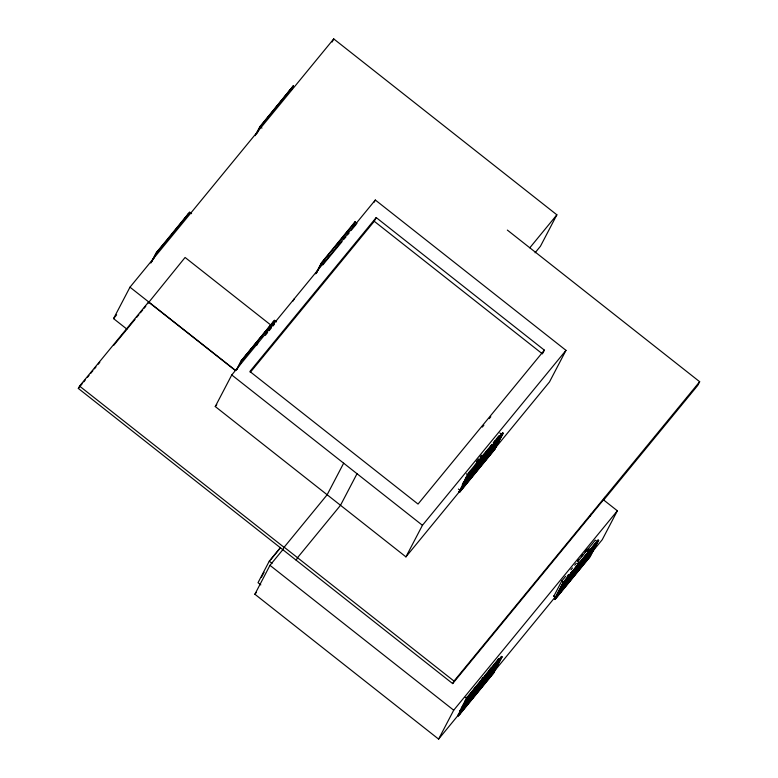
<?xml version="1.0" encoding="UTF-8"?>
<svg xmlns="http://www.w3.org/2000/svg" width="778" height="778" viewBox="0 0 778 778"><rect width="100%" height="100%" fill="white"/><g stroke="black" fill="none" stroke-linecap="round" stroke-linejoin="round"><path stroke-width="1.17" d="M462.502 484.227L462.346 484.782L463.931 481.485M466.255 477.04L466.148 477.517L466.46 476.651M491.074 446.066L491.92 444.442L468.161 473.403L466.888 475.835M126.911 329.133L113.559 318.61L129.984 287.189L333.733 38.9L556.873 214.825L540.447 246.247L535.079 252.792M604.798 497.317L603.475 499.846L452.679 683.599L78.335 388.455L79.57 386.102L148.54 302.059L235.092 370.299M150.825 263.071L156.145 252.899L189.618 212.102L191.602 213.668M151.827 261.69L156.718 252.325L166.161 241.413M153.237 259.23L156.427 253.122L189.9 212.326M187.595 215.457L188.675 213.376L179.066 225.659M147.713 303.634L185.086 257.46L271.075 325.253M255.184 135.673L259.969 126.513L293.452 85.726L260.26 126.736L256.536 133.865M256.74 133.223L260.008 126.979M257.567 132.406L258.656 130.325M290.875 90.122L292.791 87.224M291.857 88.78L293.452 85.726M332.099 42.041L333.733 38.9M461.967 488.584L405.931 556.873L215.263 406.544L231.766 374.967L375.327 200.024L565.995 350.353L549.492 381.94L478.859 468.006M236.211 370.279L240.995 361.118L274.478 320.332L276.462 321.898M237.027 369.492L241.579 360.545L273.535 321.606L272.446 323.687M239.682 364.931L240.772 362.849M256.643 345.422L257.742 343.312M272.349 324.397L274.478 320.332M293.102 300.989L294.201 298.888M315.664 273.837L321.518 262.643L354.992 221.847L356.976 223.412M316.656 272.475L321.547 263.1M316.481 273.039L321.8 262.867L355.274 222.07M352.424 226.242L354.34 223.344M353.932 223.879L354.992 221.847M374.228 202.134L375.327 200.024M374.257 221.283L376.202 217.568L544.357 350.139L542.412 353.864L374.257 221.283L250.253 372.399M280.557 547.411L269.276 561.162L258.024 582.683L260.815 584.891M261.389 577.461L264.092 572.277M461.655 711.014L438.607 739.1L254.873 594.236L269.976 565.343L282.832 549.686L284.155 547.158L454.002 681.071L452.679 683.599M343.662 463.182L327.149 494.759L284.058 547.333L79.57 386.102M296.194 560.218L297.517 557.69L340.511 505.292L357.024 473.714M405.931 556.873L422.435 525.296L565.995 350.353M464.563 480.289L465.837 477.848M462.852 483.819L464.252 481.154M458.981 491.881L467.393 475.805L502.656 432.831L503.22 433.278L494.808 449.363L459.555 492.328L458.981 491.881L460.518 490.014M460.625 489.372L468.074 475.125L466.372 473.783M464.485 482.593L461.198 488.895L465.263 483.867M464.952 481.708L466.849 478.071M467.325 477.167L468.278 475.348M459.555 492.328L469.076 474.123L469.455 474.551L467.15 478.023M469.455 474.551L461.325 488.71M502.111 434.776L468.638 475.572L460.654 490.84L494.137 450.044L502.111 434.776L501.275 434.698M463.182 485.161L463.912 485.161L465.652 481.825L473.082 472.654L474.804 468.726L473.423 471.38M463.824 483.41L474.833 469.319L474.259 469.124L472.557 472.372L473.082 472.654L470.651 475.086M468.346 479.199L468.628 478.655M474.298 467.821L474.58 467.277M474.872 466.732L475.154 466.197M470.894 475.766L469.329 479.841L468.803 479.559L470.077 477.118M462.424 486.415L471.186 476.292L470.661 476L472.353 472.752L472.936 472.946L471.186 476.292L461.49 488.847L469.202 479.442L473.189 471.731L496.559 443.168L496.85 443.693L489.42 452.864L487.68 456.2L486.95 456.2M476.593 464.894L475.037 468.959L474.512 468.677L476.204 465.429L474.065 468.035M472.295 473.092L469.329 479.841L462.054 488.71L461.714 488.185M473.257 471.244L476.253 465.623L479.802 461.325M476.758 465.03L475.037 468.959L467.704 477.896L467.374 477.371M473.637 471.118L475.018 468.473L482.749 459.662L482.175 459.467M474.959 468.171L476.972 464.767M471.108 475.504L471.828 475.504L482.749 459.662M480.026 462.356L481.008 462.998L473.17 472.003L475.475 468.531L475.095 468.103M475.125 468.307L477.429 464.836M482.428 456.608L483.274 454.984L483.731 455.344M483.099 455.791L483.945 454.167L484.402 454.527M478.82 466.11L477.254 470.184L476.719 469.902L478.421 466.654L477.964 466.294M470.885 474.93L471.721 475.718L479.112 466.635L478.577 466.353L480.279 463.105L480.853 463.299L469.97 479.054L469.251 479.063L477.04 469.581M480.483 462.716L481.757 460.284M480.716 462.482L473.121 472.1L469.416 479.19L477.128 469.795L484.782 455.256L483.021 459.234L482.486 458.952L483.76 456.511M477.177 469.406L480.882 462.317M481.271 461.49L482.224 459.672M482.555 458.913L484.577 455.179M479.034 465.857L479.754 465.847L481.494 462.511L488.934 453.35L481.096 462.356L490.675 450.015L490.49 449.295M485.239 455.315L483.498 458.65L482.73 458.709L483.401 458.884L483.012 458.446M490.237 447.097L491.083 445.473M484.451 459.38L484.169 459.924L485.171 460.537L486.746 456.453M485.015 458.291L485.297 457.756M486.892 454.712L486.046 456.336L487.028 456.978L488.749 453.049L481.494 462.511L481.115 462.083M487.816 452.864L488.38 451.775M484.645 460.245L486.347 456.997L486.921 457.192M486.503 456.696L490.101 449.82M488.72 452.747L484.966 459.934L478.266 468.016M488.847 452.572L492.6 445.405L500.439 435.826L498.922 438.656M485.044 460.138L477.342 469.533L485.044 460.138L492.766 445.531L500.312 436.011M490.675 450.015L488.934 453.35L487.495 452.349M475.543 467.49L492.552 445.794L490.83 449.723L483.498 458.65L482.7 457.775M485.093 459.749L485.822 459.749L487.563 456.414L494.954 447.331L496.675 443.402L489.012 452.699L498.601 440.358L498.406 439.638M492.834 445.162L493.213 445.599L491.472 448.935L490.753 448.935M493.991 446.66L494.273 446.115M496.043 442.643L496.325 442.099M498.066 440.367L492.805 450.355L493.096 450.88L492.571 450.598L494.263 447.35L494.837 447.545L493.096 450.88L485.822 459.749M488.594 454.255L487.106 456.346L494.954 447.331L494.429 447.039L495.703 444.608M498.017 440.163L498.601 440.358L496.85 443.693L496.325 443.411L498.017 440.163L497.57 439.803M492.97 450.481L500.468 436.137L498.756 440.066L491.472 448.935L491.142 448.41M500.711 435.768L493.398 449.762L494.137 450.044M499.846 438.199L502.656 432.831M438.607 739.1L453.71 710.207L617.362 510.796L603.475 499.846M459.847 711.034L460.771 709.264M502.111 656.875L493.699 672.96L458.436 715.925L457.872 715.478L466.285 699.393L466.849 699.84L502.111 656.875L501.538 656.428L465.03 701.114M462.006 707.863L463.425 705.15M464.174 703.72L463.445 703.876M464.456 703.176L464.738 702.631M465.302 701.542L465.584 701.007M466.08 700.064L466.372 699.529M466.936 698.44L467.218 697.895M458.981 713.98L467.121 698.547L467.529 699.159L459.545 714.428L459.244 713.62M460.09 712.483L461.48 709.818M465.263 702.573L461.947 708.933L485.754 679.894M465.74 701.668L467.636 698.031L472.236 692.498M458.436 715.925L467.714 697.954M460.216 712.308L467.879 698.08L470.709 694.637M462.239 708.884L471.799 695.95M467.957 697.71L468.337 698.148L465.983 701.717L473.714 692.906L473.53 692.187M472.907 691.953L473.189 691.409M473.471 690.874L473.753 690.329M474.035 689.785L474.327 689.24M474.638 689.259L475.523 687.587M469.786 699.354L468.22 703.429L467.685 703.147L468.959 700.715M461.568 709.692L470.077 699.879L469.542 699.597L471.244 696.349L471.818 696.543L470.077 699.879L460.382 712.434M463.192 706.424L471.974 696.252L471.449 695.96L473.141 692.712L473.714 692.906L471.974 696.252L464.699 705.121L463.921 705.218M474.181 688.297L475.669 689.211L473.928 692.546L473.394 692.264L474.668 689.833M470.038 699.023L468.22 703.429L460.936 712.298L459.691 711.063M470.282 698.411L473.744 691.934M474.103 691.136L475.484 688.491L472.664 691.934M468.093 703.04L473.977 691.691M474.269 691.272L475.65 688.618M468.142 702.651L473.909 692.06L481.621 682.666M475.397 689.24L474.016 691.895L481.903 682.821L483.624 678.893M470 699.101L470.719 699.091L472.46 695.756L479.715 686.293M474.366 692.128L472.616 695.464L471.896 695.464M475.027 687.275L476.321 688.423L474.57 691.759L474.24 691.234M481.465 680.76L482.895 678.037L483.595 678.591M475.455 692.566L475.173 693.11L476.136 693.782L477.711 689.697M481.776 680.555L482.059 680.011M482.341 679.466L482.166 678.572M482.438 679.739L483.323 678.066M470.223 698.877L470.602 699.315L477.993 690.222L477.468 689.94L479.17 686.692L479.744 686.886L477.993 690.222L468.307 702.777M481.067 683.065L481.64 683.259L479.9 686.595L479.365 686.313L480.639 683.872M483.07 679.291L481.378 682.539L481.903 682.821M477.867 689.541L476.136 693.782L468.862 702.651L468.521 702.126M477.955 689.366L481.66 682.277M483.216 679.389L481.825 682.043L482.282 682.471L479.929 686.04L487.66 677.239L487.475 676.51M476.01 693.383L483.751 678.474L482.837 677.755M476.058 692.994L476.788 692.994L478.528 689.658L485.793 680.176L478.071 689.59L480.386 686.108L480.007 685.671M483.751 678.474L484.13 678.912L481.825 682.384M489.274 671.239L490.694 668.516M483.615 682.432L483.906 681.888M485.219 679.389L485.501 678.844M485.783 678.299L486.065 677.764M486.697 676.461L486.989 675.917M489.576 671.044L490.432 669.411L484.509 676.627M490.986 668.934L490.811 668.039M487.086 677.035L483.537 683.843L476.447 692.469L476.788 692.994L484.062 684.125L485.783 680.196M489.634 672.532L490.364 672.523L492.104 669.187L484.149 683.473L491.988 674.468L499.194 659.598M487.66 677.239L485.919 680.575L484.937 679.923M491.268 669.255L489.712 673.31L482.379 682.248L482.049 681.722M497.2 661.592L498.62 658.859L499.33 659.423L495.907 665.88M494.643 666.775L494.925 666.231M497.239 661.903L497.521 661.358M498.095 660.279L497.901 659.404M495.401 666.863L493.845 670.918L493.31 670.636L494.166 669.012M496.481 664.568L487.611 676.335L487.816 676.938L480.541 685.807M489.586 672.63L497.638 663.653L497.113 663.371L498.805 660.123L499.379 660.318L497.638 663.653L490.364 672.523L489.566 671.647M493.553 670.393L495.528 666.688M457.872 715.478L491.861 674.079L493.242 671.424M499.602 659.365L492.289 673.359L493.019 673.631L501.003 658.373L500.166 658.285M500.419 658.567L501.538 656.428M590.103 516.145L591.426 513.616M553.829 596.22L561.804 580.962L565.606 576.323M562.834 582.975L554.422 599.06L554.986 599.507L590.249 556.542L598.661 540.457L598.087 540.01L562.834 582.975L563.398 583.422L598.661 540.457M553.547 595.997L555.531 597.562L563.505 582.304L596.989 541.507L595.287 540.165L577.782 561.492M554.986 599.507L564.186 581.623L566.384 578.958M556.766 595.89L564.429 581.672L568.669 576.508M555.793 597.203L556.095 598.01L564.079 582.751L563.671 582.139M564.507 581.302L564.886 581.73L562.582 585.202M564.351 585.289L563.787 586.379L564.77 587.02L566.491 583.092M570.585 573.367L570.877 572.832M564.235 586.729L565.937 583.481L566.51 583.685L556.931 596.026M570.08 575.778L568.524 579.834L567.998 579.552L568.844 577.928M564.556 586.418L566.413 582.858M568.232 579.309L572.17 571.898L570.624 573.794M558.575 593.643L557.155 595.365L557.486 595.89L564.77 587.02L566.491 582.78M566.588 582.605L570.293 575.516L570.916 575.71L578.19 566.841L578.005 566.121M570.819 574.854L572.2 572.209L570.478 576.138L563.146 585.066L562.815 584.55L566.384 580.203M564.692 586.242L568.096 580.164M568.446 579.056L570.459 575.652M570.566 575.477L572.871 572.015L571.13 575.35L570.4 575.35M571.723 576.702L572.005 576.158M573.435 574.641L565.081 585.717L565.412 586.233L572.696 577.364L574.436 574.028L573.863 573.833M574.553 573.814L574.018 573.522L575.72 570.274L576.294 570.478L574.553 573.814L566.715 582.81M571.246 576.362L572.696 577.364L574.203 573.386M574.378 573.133L575.866 570.362M576.235 569.574L578.21 565.869M578.462 565.217L579.843 562.562L578.2 564.624M572.559 576.975L580.3 562.066L580.68 562.494L578.375 565.966L586.087 556.601M580.145 562.173L578.453 566.413L571.13 575.35L570.789 574.825M579.6 567.104L580.174 566.014M581.769 562.971L581.487 563.515L582.469 564.157L584.19 560.228L576.751 568.874L577.091 569.399L584.366 560.53L586.116 557.194L585.542 556.99M583.257 560.043L583.539 559.499M583.821 558.954L584.103 558.419M580.32 567.191L580.612 567.707L580.087 567.425L581.779 564.176L582.362 564.371L580.612 567.707L573.337 576.586L572.608 576.586M581.944 563.875L583.636 560.627L584.22 560.821L574.631 573.162L582.362 564.371L582.177 563.632M584.074 560.004L584.366 560.53L583.84 560.238L585.114 557.807M580.777 566.326L583.578 560.967M584.541 559.119L588.032 552.584M580.485 567.318L588.197 552.711M586.184 556.114L586.913 556.114L588.654 552.779M591.766 549.278L592.048 548.733M590.103 553.985L588.538 558.059L588.003 557.768L593.458 547.342L594.032 547.537L592.291 550.873L585.007 559.742L584.288 559.742L592.077 550.27M595.88 543.005L593.663 546.953L587.993 553.868M586.758 559.11L588.324 557.456L580.699 567.065L588.538 558.059L596.716 541.877L597.553 541.955L589.568 557.223L556.095 598.01M595.909 543.316L594.188 547.245L586.913 556.114M594.723 546.448L598.087 540.01M617.362 510.796L602.25 539.689L591.494 552.788M507.344 230.084L699.665 381.716L697.691 385.489L603.592 500.157M292.509 87L260.834 126.162M167.659 239.566L169.944 236.784M171.442 234.975L172.988 233.069M175.264 230.288L176.791 228.44M113.559 318.61L116.632 314.857M78.335 388.455L82.167 383.787M83.703 381.92L85.23 380.053M87.535 377.252L89.062 375.385M90.598 373.518L92.893 370.717M94.43 368.85L95.966 366.983M98.261 364.182L99.798 362.315M113.588 345.5L135.041 319.359M136.578 317.492L138.873 314.682M140.41 312.814L142.705 310.014M144.241 308.146L145.778 306.279M274.76 320.555L240.995 361.118M322.481 262.186L324.747 259.424M326.254 257.586L328.52 254.834M334.55 247.472L349.643 229.082M351.909 226.33L353.416 224.492M241.861 360.768L258.597 340.375M260.825 337.681L262.4 335.736M266.864 330.329L273.817 321.829M322.821 264.88L342.106 241.569M343.526 239.663L345.957 236.891M347.358 234.995L349.03 233.147M351.189 230.327L356.217 224.336M265.298 335.347L267.603 332.546M269.139 330.669L271.434 327.869M272.971 326.001L274.498 324.134M215.263 406.544L216.79 404.686M376.202 217.568L249.884 371.495L418.039 504.066L544.357 350.139M270.598 559.839L280.479 547.8M529.808 247.803L556.873 214.825M254.873 594.236L256.4 592.379M482.331 427.073L483.877 425.196M489.265 418.622L490.801 416.745M476.262 461.733L478.538 458.952M480.065 457.094L481.582 455.237M493.34 442.721L499.009 435.816M468.774 473.005L470.223 471.235M474.57 465.934L477.439 462.433M479.569 459.837L480.989 458.106M484.713 453.574L488.263 449.246M493.252 443.168L495.411 440.543M496.85 438.782L499.009 436.147M470.204 472.674L473.773 468.337M477.05 464.398L478.859 462.122M480.989 459.526L483.167 456.9M484.791 454.916L490.976 447.379M470.408 472.771L475.348 466.751M481.212 459.604L486.192 453.535M488.312 450.948L492.552 445.794M503.22 433.278L467.957 476.253L467.393 475.805M466.936 477.993L474.774 468.424M490.617 449.11L493.262 445.823M493.495 445.599L498.221 439.774L499.923 436.526L500.497 436.73M495.537 443.431L467.549 478.188L467.17 477.76M497.084 441.554L498.465 439.541M475.689 468.171L482.895 458.835M467.597 478.412L465.468 481.008L465.808 481.524M467.831 478.198L472.742 472.227M465.244 481.66L469.105 476.963M468.278 477.993L469.824 476.117M471.371 474.24L472.791 472.129M496.675 443.402L489.42 452.864L489.041 452.426M463.056 485.336L475.737 469.873M476.457 468.94L478.937 465.954M479.413 465.332L494.789 446.64L494.079 446.086M465.536 482.35L463.338 485.307M466.956 480.629L468.375 478.898M474.172 471.838L477.711 467.52M481.387 463.046L482.798 461.315M484.927 458.728L486.347 456.997M492.143 449.937L494.263 447.35M479.968 465.04L486.902 456.589L479.637 466.071L477.896 469.406L477.556 468.881M465.516 483.624L469.124 479.238L468.414 478.684M486.406 458.174L488.954 455.052M489.732 454.051L492.805 450.355M460.848 489.459L474.191 473.17M475.728 471.303L478.032 468.492M479.569 466.615L493.563 449.596M486.026 458.942L494.244 448.916L494.808 449.363M468.113 481.096L469.649 479.229M471.954 476.418L473.491 474.551M475.018 472.684L477.322 469.873M454.002 681.071L699.665 381.716M577.5 561.269L579.026 559.411M581.302 556.63L582.829 554.772M585.105 551.991L587.39 549.21M570.935 569.836L572.462 567.979M574.738 565.198L576.265 563.34M498.62 658.859L466.936 697.477L461.237 708.369L462.716 706.541M472.499 691.263L467.5 697.351L467.043 696.991M475.484 687.635L482.623 678.922M491.978 667.534L498.377 659.734M567.162 576.235L568.592 574.495M577.286 563.904L578.715 562.163M587.361 551.621L589.491 549.035M476.331 687.451L479.229 683.93M479.511 683.638L482.535 679.904M482.72 678.241L483.43 678.795L486.328 675.275M487.145 674.263L490.879 669.78L491.463 669.975M494.283 665.56L498.805 660.123M472.829 692.06L476.185 687.956M476.564 687.499L480.804 682.335M483.469 678.766L488.613 672.824M490.276 670.782L491.696 669.051M497.813 661.611L499.359 659.725L499.379 660.318M467.529 699.159L501.003 658.373M473.851 691.768L497.424 663.05M567.366 577.821L569.506 575.214M574.3 569.302L576.77 566.355M581.467 560.578L584.297 557.136M585.289 555.978L587.429 553.362L585.737 556.61L579.309 564.439M588.275 552.341L590.113 550.027M592.272 547.391L595.16 543.88M466.742 700.754L489.42 672.785M570.789 573.931L572.2 572.209M574.534 569.37L580.68 562.494M581.633 560.714L586.573 554.685M587.536 553.508L593.595 546.137M568.524 577.587L569.943 575.846L570.478 576.138L570.186 575.613M571.509 573.95L577.928 566.131L579.629 562.883L580.203 563.077M463.844 705.296L479.773 686.196L472.616 695.464L472.285 694.939M480.201 685.292L487.291 676.656L490.879 669.78L489.975 669.061M562.29 585.25L564.021 583.208M565.888 580.865L569.496 576.479M570.216 575.603L586.058 556.289M586.777 555.414L593.896 546.72M471.847 695.561L479.773 686.196M480.697 685.097L483.012 682.277M483.838 681.246L495.45 666.765M561.872 586.097L586.135 556.503L578.929 565.83L578.599 565.314M587.069 555.404L594.188 547.245L593.206 546.594M486.425 679.087L493.67 670.237M561.113 588.003L575.915 569.895L577.616 566.647L578.19 566.841L576.449 570.177L568.611 579.182M486.765 679L493.719 670.529L486.454 680.001L484.704 683.337L484.373 682.821L491.725 668.759L492.104 669.187M581.108 563.992L560.685 588.839L568.397 579.445M581.925 562.951L584.239 560.131M584.239 559.839L592.291 550.873L591.766 550.591M460.809 711.607L473.053 696.689M473.481 696.086L477.313 690.242L477.887 690.446M483.984 683.347L491.696 673.952M558.623 592.34L590.22 553.819M558.779 592.486L566.501 583.072L559.236 592.554L558.847 592.116M463.192 709.137L464.729 707.27M467.033 704.46L468.57 702.592M470.106 700.715L472.411 697.905M473.948 696.038L485.472 681.995M493.923 671.696L555.385 596.794M574.436 574.028L564.857 586.369M459.545 714.428L493.019 673.631M558.798 593.439L560.238 591.679M561.405 590.191L564.643 586.622M572.482 576.761L580.398 567.104L579.698 566.549M555.531 597.562L557.33 595.326M557.7 595.082L589.004 556.776M488.633 677.171L490.986 674.691M485.842 679.787L486.561 679.787L488.312 676.452L495.586 667.582L495.012 667.388M564.886 581.73L564.274 581.536M476.321 688.423L474.911 687.752M493.213 445.599L492.6 445.405M586.301 556.338L594.013 546.944M584.404 559.975L592.136 551.164L591.951 550.445M489.751 672.756L497.482 663.945L497.298 663.226M481.825 682.413L489.566 673.602L489.372 672.882M491.997 446.183L492.571 446.387M484.188 455.704L484.762 455.898M571.645 572.608L572.219 572.803M496.121 443.791L496.695 443.985M488.205 453.448L488.779 453.642M478.421 466.654L478.995 466.849M470.496 476.311L471.079 476.506M595.355 543.705L595.938 543.91M591.562 550.97L592.136 551.164L590.395 554.5L583.111 563.379L582.391 563.379M569.69 576.303L570.264 576.498L562.99 585.367L561.249 588.703L560.452 587.828M496.909 663.751L497.482 663.945L495.742 667.291L488.458 676.16L487.738 676.16M493.729 671.132L493.155 670.937L491.861 674.079M488.983 673.408L489.566 673.602L487.816 676.938L486.834 676.296M485.229 680.594L485.803 680.789M469.387 699.899L469.961 700.093M588.839 556.941L589.568 557.223M259.969 126.513L261.962 128.078M321.518 262.643L323.502 264.209M499.846 432.986L501.547 434.328M497.307 439.064L498.62 439.667M494.662 446.805L494.837 447.545M493.515 446.319L494.429 447.039M490.48 448.439L491.317 449.227L490.694 449.032M490.539 449.198L490.83 449.723L489.839 449.081M488.779 451.687L489.576 452.563M589.413 553.858L590.395 554.5L582.547 563.525L590.278 554.724L589.247 554.169M587.828 552.837L586.262 556.902L585.28 556.251M476.963 469.659L477.254 470.184L469.97 479.054L469.64 478.538M473.005 471.876L473.578 472.168L473.189 471.731M582.168 562.795L583.004 563.593L581.254 566.929L580.923 566.403M467.889 478.84L468.803 479.559M579.172 566.705L580.087 567.425M577.471 565.771L578.336 566.014M464.816 481.028L465.652 481.825L465.088 481.533M576.362 569.399L577.091 569.399L578.832 566.063L578.453 565.625M576.313 569.496L576.936 569.69L576.556 569.263M576.158 569.661L576.294 570.478L569.01 579.347L567.269 582.683L566.938 582.158M575.457 569.535L576.323 569.788M463.114 484.276L463.912 485.161M574.397 572.151L575.195 573.026L582.343 563.768L567.152 582.897L566.773 582.469M458.388 489.051L460.09 490.393M568.397 579.153L569.01 579.347L568.63 578.91M561.521 580.738L563.505 582.304M562.426 585.075L562.99 585.367L562.611 584.939M560.52 588.703L561.094 588.995L568.348 579.542M129.984 287.189L235.559 370.425M231.766 374.967L422.435 525.296M494.302 666.279L495.615 666.892M493.135 672.513L493.699 672.96M488.73 672.669L489.586 672.912M487.689 676.257L488.312 676.452L487.923 676.014M483.77 683.599L484.062 684.125L483.08 683.483M472.489 691.545L473.394 692.264M468.638 698.877L469.542 699.597M465.254 697.37L466.956 698.712M462.074 708.748L462.686 708.962L462.297 708.534M269.276 561.162L272.067 563.36M269.976 565.343L453.71 710.207M586.379 555.978L586.758 556.406L585.007 559.742L584.677 559.217M584.472 559.606L584.861 560.034L583.111 563.379L582.78 562.854M574.699 572.812L575.078 573.24L573.337 576.586L572.997 576.06M570.527 575.282L570.916 575.71L569.165 579.046L568.835 578.531M560.705 588.567L561.094 588.995L559.343 592.34L559.012 591.815M489.829 672.386L490.208 672.824L488.458 676.16L488.127 675.635M466.061 701.348L466.44 701.785L464.699 705.121L464.359 704.596M468.239 474.959L468.638 475.572M487.339 455.675L487.68 456.2M481.319 461.694L481.65 462.22M473.394 471.351L473.734 471.876M471.497 474.979L471.828 475.504M478.305 688.919L478.645 689.444M470.379 698.576L470.719 699.091M462.463 708.223L462.793 708.748M480.833 462.706L480.853 463.299M472.907 472.363L472.936 472.946M567.794 579.931L566.092 583.179L566.627 583.461L568.368 580.125L567.794 579.931M473.637 692.021L466.265 700.959L466.596 701.484L473.928 692.546L473.637 692.021"/></g></svg>
